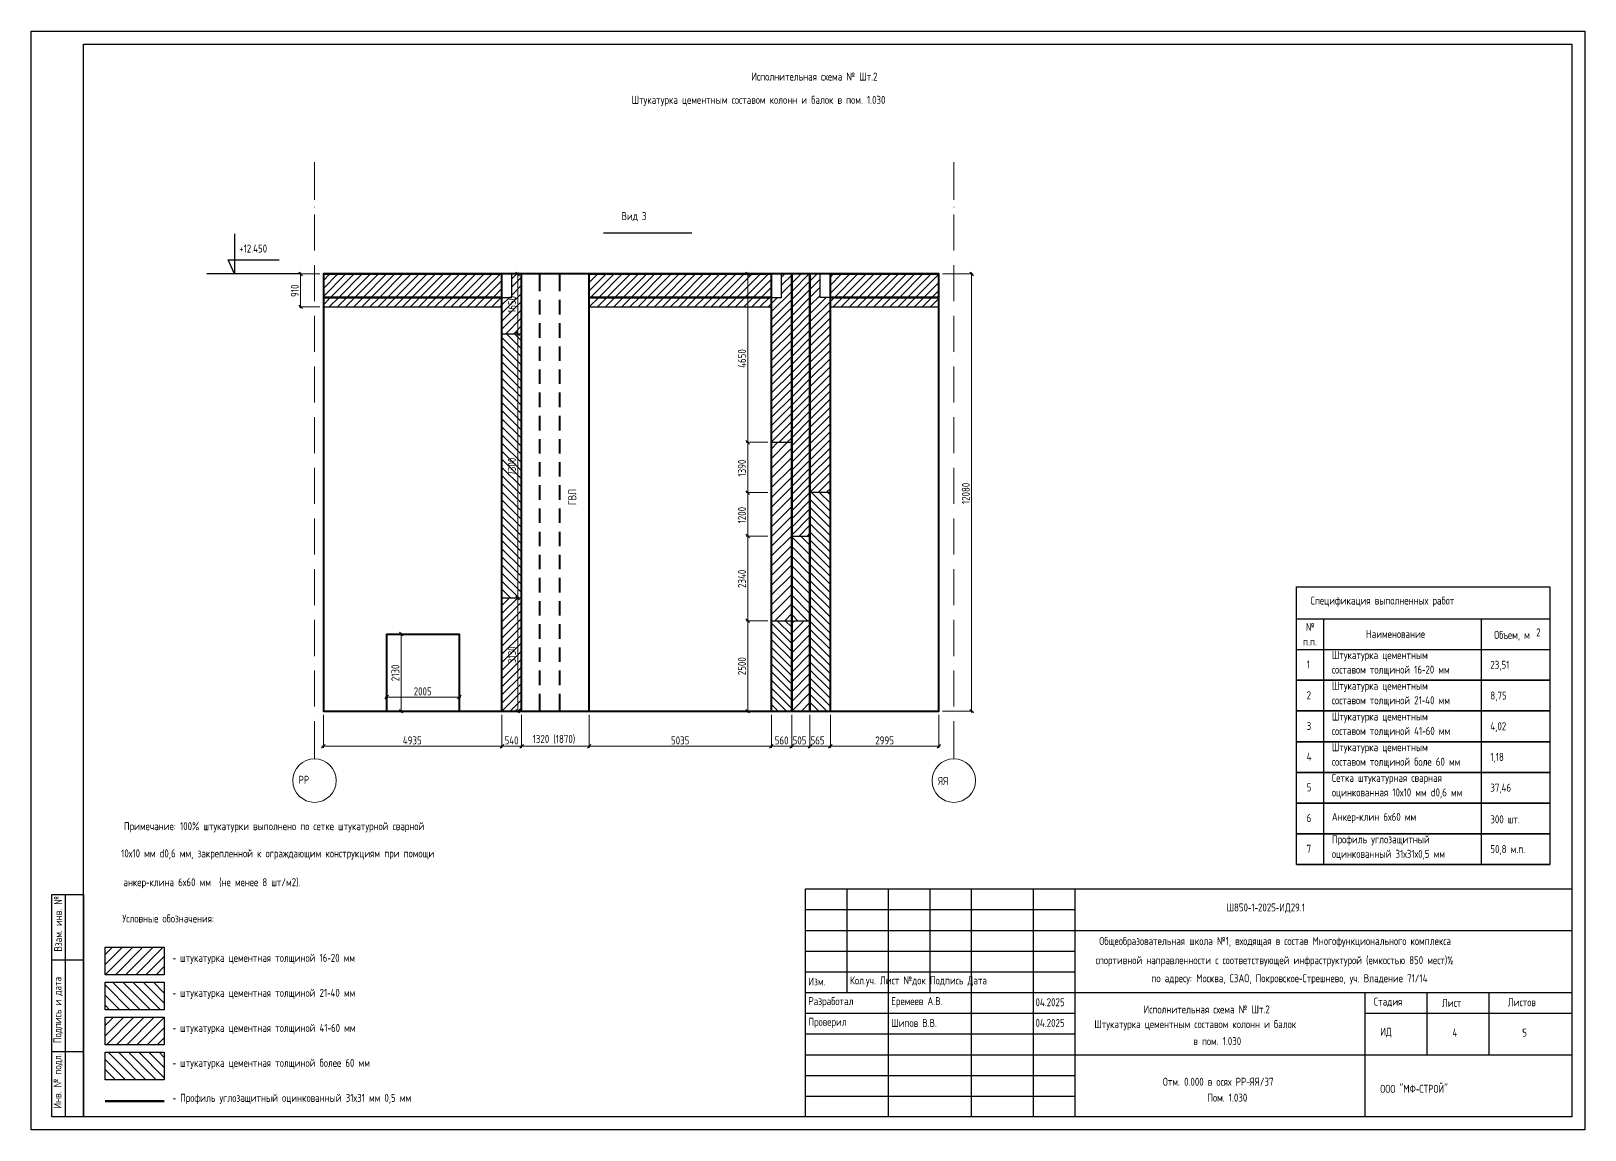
# Model space of a CAD drawing. Header units: millimetres. Extents: x 0 to 129, y 0 to 17.
# Drawn here: x 79.08 to 102.38, y 0.13 to 16.6 of the extents above; entities that cross this region are included whole.
import ezdxf

# ---------------------------------------------------------------- set-up
doc = ezdxf.new("R2010")
doc.units = ezdxf.units.MM
doc.layers.add('PDF _0', color=7, linetype='Continuous')
doc.layers.add('PDF _Текст', color=7, linetype='Continuous')
doc.layers.add('PDF _Оси-1', color=7, linetype='Continuous', true_color=0xaaaaaa)
doc.layers.add('PDF _Оси-3', color=7, linetype='Continuous', true_color=0x989898)
doc.styles.get("Standard").update_dxf_attribs({"font": 'ГОСТ тип А.ttf'})

msp = doc.modelspace()

# ---------------------------------------------------------------- linework, layer by layer
at = {"layer": 'PDF _0', "lineweight": 25}
for points in [[(79.082, 16.598), (102.378, 16.598), (102.378, 0.126), (79.082, 0.126)], [(79.866, 16.402), (102.182, 16.402), (102.182, 0.322), (79.866, 0.322)], [(101.852, 4.104), (98.056, 4.104), (98.056, 8.267), (101.852, 8.267)], [(101.852, 6.866), (98.056, 6.866)], [(101.852, 6.406), (98.056, 6.406)], [(101.852, 5.945), (98.056, 5.945)], [(101.852, 5.485), (98.056, 5.485)], [(101.852, 5.025), (98.056, 5.025)], [(101.852, 4.564), (98.056, 4.564)], [(90.69, 3.739), (102.182, 3.739), (102.182, 0.322), (90.69, 0.322)], [(79.395, 3.656), (79.866, 3.656), (79.866, 0.322), (79.395, 0.322)]]:
    msp.add_lwpolyline(points, close=True, dxfattribs=at)
for points in [[(82.129, 13.56), (82.129, 12.957), (82.038, 13.168), (82.799, 13.168)], [(87.665, 13.574), (88.99, 13.574)], [(83.101, 12.957), (81.716, 12.957)], [(86.141, 12.605), (86.288, 12.605), (86.288, 12.957), (86.141, 12.957)], [(90.181, 12.605), (90.333, 12.605), (90.333, 12.957), (90.181, 12.957)], [(91.066, 12.605), (90.912, 12.605), (90.912, 12.957), (91.066, 12.957)], [(86.141, 12.062), (86.434, 12.062)], [(90.181, 10.434), (90.485, 10.434)], [(91.066, 9.68), (90.759, 9.68)], [(90.485, 9.029), (90.759, 9.029)], [(86.141, 8.101), (86.434, 8.101)], [(90.181, 7.759), (90.759, 7.759)], [(98.056, 7.786), (101.852, 7.786)], [(98.459, 7.786), (98.459, 4.104)], [(100.821, 7.786), (100.821, 4.104)], [(98.056, 7.326), (101.852, 7.326)], [(98.056, 4.104), (101.852, 4.104)], [(91.311, 3.739), (91.311, 2.186)], [(91.932, 3.739), (91.932, 0.322)], [(92.554, 3.739), (92.554, 2.186)], [(93.175, 3.739), (93.175, 0.322)], [(94.107, 3.739), (94.107, 0.322)], [(94.728, 3.739), (94.728, 0.322)], [(79.591, 3.656), (79.591, 0.322)], [(90.69, 3.428), (94.728, 3.428)], [(90.69, 3.117), (102.182, 3.117)], [(90.69, 2.807), (94.728, 2.807)], [(79.395, 2.675), (79.866, 2.675)], [(90.69, 2.496), (94.728, 2.496)], [(90.69, 2.186), (102.182, 2.186)], [(99.076, 2.186), (99.076, 0.322)], [(100.008, 2.186), (100.008, 1.254)], [(100.939, 2.186), (100.939, 1.254)], [(90.69, 1.875), (94.728, 1.875)], [(99.076, 1.875), (102.182, 1.875)], [(90.69, 1.564), (94.728, 1.564)], [(79.395, 1.303), (79.866, 1.303)], [(90.69, 1.254), (102.182, 1.254)], [(90.69, 0.943), (94.728, 0.943)], [(90.69, 0.633), (94.728, 0.633)]]:
    msp.add_lwpolyline(points, dxfattribs=at)
at = {"layer": 'PDF _0', "lineweight": 13}
for points in [[(83.15, 12.93), (83.095, 12.985)], [(83.409, 12.957), (83.101, 12.957)], [(83.122, 12.979), (83.122, 12.442)], [(86.196, 12.957), (86.399, 12.957)], [(86.405, 12.93), (86.35, 12.985)], [(86.378, 12.979), (86.378, 12.04)], [(89.853, 12.93), (89.799, 12.985)], [(90.127, 12.957), (89.804, 12.957)], [(89.826, 12.979), (89.826, 10.413)], [(92.745, 12.957), (93.204, 12.957)], [(93.21, 12.93), (93.155, 12.985)], [(93.183, 12.979), (93.183, 6.381)], [(83.095, 12.491), (83.15, 12.437)], [(83.409, 12.464), (83.101, 12.464)], [(86.378, 12.084), (86.378, 8.079)], [(89.826, 10.456), (89.826, 9.658)], [(89.826, 9.702), (89.826, 9.007)], [(89.826, 9.051), (89.826, 7.738)], [(86.378, 8.123), (86.378, 6.381)], [(89.826, 7.781), (89.826, 6.381)], [(84.467, 7.559), (84.652, 7.559)], [(84.657, 7.531), (84.603, 7.586)], [(84.63, 6.381), (84.63, 7.58)], [(84.44, 6.641), (84.386, 6.586)], [(84.392, 6.613), (85.523, 6.613)], [(84.413, 6.457), (84.413, 6.635)], [(85.474, 6.586), (85.528, 6.641)], [(85.501, 6.457), (85.501, 6.635)], [(83.464, 6.349), (83.464, 5.856)], [(84.467, 6.403), (84.652, 6.403)], [(84.603, 6.43), (84.657, 6.376)], [(86.196, 6.403), (86.399, 6.403)], [(86.35, 6.43), (86.405, 6.376)], [(89.799, 6.43), (89.853, 6.376)], [(90.127, 6.403), (89.804, 6.403)], [(92.691, 6.349), (92.691, 5.856)], [(92.745, 6.403), (93.204, 6.403)], [(93.155, 6.43), (93.21, 6.376)], [(83.491, 5.905), (83.437, 5.851)], [(83.442, 5.878), (86.163, 5.878)], [(86.12, 5.878), (86.456, 5.878)], [(86.413, 5.878), (87.471, 5.878)], [(87.427, 5.878), (90.203, 5.878)], [(90.159, 5.878), (90.507, 5.878)], [(90.463, 5.878), (90.781, 5.878)], [(90.737, 5.878), (91.087, 5.878)], [(91.044, 5.878), (92.712, 5.878)], [(92.664, 5.851), (92.718, 5.905)]]:
    msp.add_lwpolyline(points, dxfattribs=at)
at = {"layer": 'PDF _0', "lineweight": 40}
for points in [[(91.066, 6.403), (92.691, 6.403), (92.691, 12.957), (83.464, 12.957), (83.464, 6.403), (86.141, 6.403), (86.141, 12.957)], [(86.141, 6.403), (86.434, 6.403), (86.434, 12.957)], [(86.708, 12.697), (86.708, 12.957)], [(87.007, 12.697), (87.007, 12.957)], [(87.007, 6.403), (90.181, 6.403), (90.181, 12.957)], [(87.449, 6.403), (87.449, 12.957)], [(90.181, 6.403), (90.485, 6.403), (90.759, 6.403), (91.066, 6.403), (91.066, 12.957)], [(83.464, 12.605), (86.141, 12.605)], [(87.449, 12.605), (90.181, 12.605)], [(91.066, 12.605), (92.691, 12.605)], [(86.708, 12.35), (86.708, 12.567)], [(87.007, 12.35), (87.007, 12.567)], [(86.708, 12.002), (86.708, 12.22)], [(87.007, 12.002), (87.007, 12.22)], [(86.708, 11.655), (86.708, 11.872)], [(87.007, 11.655), (87.007, 11.872)], [(86.708, 11.308), (86.708, 11.525)], [(87.007, 11.308), (87.007, 11.525)], [(86.708, 10.961), (86.708, 11.178)], [(87.007, 10.961), (87.007, 11.178)], [(86.708, 10.613), (86.708, 10.83)], [(87.007, 10.613), (87.007, 10.83)], [(86.708, 10.266), (86.708, 10.483)], [(87.007, 10.266), (87.007, 10.483)], [(86.708, 9.919), (86.708, 10.136)], [(87.007, 9.919), (87.007, 10.136)], [(86.708, 9.572), (86.708, 9.789)], [(87.007, 9.572), (87.007, 9.789)], [(86.708, 9.224), (86.708, 9.441)], [(87.007, 9.224), (87.007, 9.441)], [(86.708, 8.877), (86.708, 9.094)], [(87.007, 8.877), (87.007, 9.094)], [(86.708, 8.53), (86.708, 8.747)], [(87.007, 8.53), (87.007, 8.747)], [(86.708, 8.183), (86.708, 8.4)], [(87.007, 8.183), (87.007, 8.4)], [(86.708, 7.835), (86.708, 8.052)], [(87.007, 7.835), (87.007, 8.052)], [(86.708, 7.488), (86.708, 7.705)], [(87.007, 7.488), (87.007, 7.705)], [(84.413, 6.403), (84.413, 7.559), (85.501, 7.559), (85.501, 6.403)], [(86.708, 7.141), (86.708, 7.358)], [(87.007, 7.141), (87.007, 7.358)], [(86.708, 6.793), (86.708, 7.011)], [(87.007, 6.793), (87.007, 7.011)], [(86.434, 6.403), (86.708, 6.403), (86.708, 6.663)], [(86.708, 6.403), (87.007, 6.403), (87.007, 6.663)]]:
    msp.add_lwpolyline(points, dxfattribs=at)
at = {"layer": 'PDF _0', "color": 3, "lineweight": 30}
for points in [[(83.464, 12.861), (83.56, 12.957)], [(83.464, 12.74), (83.682, 12.957)], [(83.464, 12.618), (83.803, 12.957)], [(83.464, 12.496), (83.572, 12.605), (83.925, 12.957)], [(83.553, 12.464), (83.694, 12.605), (84.047, 12.957)], [(83.675, 12.464), (83.816, 12.605), (84.169, 12.957)], [(83.797, 12.464), (83.938, 12.605), (84.291, 12.957)], [(83.919, 12.464), (84.06, 12.605), (84.412, 12.957)], [(84.04, 12.464), (84.182, 12.605), (84.534, 12.957)], [(84.162, 12.464), (84.303, 12.605), (84.656, 12.957)], [(84.284, 12.464), (84.425, 12.605), (84.778, 12.957)], [(84.406, 12.464), (84.547, 12.605), (84.9, 12.957)], [(84.528, 12.464), (84.669, 12.605), (85.022, 12.957)], [(84.65, 12.464), (84.791, 12.605), (85.143, 12.957)], [(84.771, 12.464), (84.912, 12.605), (85.265, 12.957)], [(84.893, 12.464), (85.034, 12.605), (85.387, 12.957)], [(85.015, 12.464), (85.156, 12.605), (85.509, 12.957)], [(85.137, 12.464), (85.278, 12.605), (85.631, 12.957)], [(85.259, 12.464), (85.4, 12.605), (85.752, 12.957)], [(85.38, 12.464), (85.522, 12.605), (85.874, 12.957)], [(85.502, 12.464), (85.643, 12.605), (85.996, 12.957)], [(85.624, 12.464), (85.765, 12.605), (86.118, 12.957)], [(85.746, 12.464), (85.887, 12.605), (86.141, 12.859)], [(86.288, 12.884), (86.362, 12.957)], [(86.288, 12.762), (86.434, 12.909)], [(87.449, 12.949), (87.458, 12.957)], [(87.449, 12.827), (87.58, 12.957)], [(87.449, 12.705), (87.702, 12.957)], [(87.449, 12.583), (87.471, 12.605), (87.823, 12.957)], [(87.451, 12.464), (87.592, 12.605), (87.945, 12.957)], [(87.573, 12.464), (87.714, 12.605), (88.067, 12.957)], [(87.695, 12.464), (87.836, 12.605), (88.189, 12.957)], [(87.817, 12.464), (87.958, 12.605), (88.311, 12.957)], [(87.939, 12.464), (88.08, 12.605), (88.432, 12.957)], [(88.06, 12.464), (88.202, 12.605), (88.554, 12.957)], [(88.182, 12.464), (88.323, 12.605), (88.676, 12.957)], [(88.304, 12.464), (88.445, 12.605), (88.798, 12.957)], [(88.426, 12.464), (88.567, 12.605), (88.92, 12.957)], [(88.548, 12.464), (88.689, 12.605), (89.042, 12.957)], [(88.67, 12.464), (88.811, 12.605), (89.163, 12.957)], [(88.791, 12.464), (88.932, 12.605), (89.285, 12.957)], [(88.913, 12.464), (89.054, 12.605), (89.407, 12.957)], [(89.035, 12.464), (89.176, 12.605), (89.529, 12.957)], [(89.157, 12.464), (89.298, 12.605), (89.651, 12.957)], [(89.279, 12.464), (89.42, 12.605), (89.772, 12.957)], [(89.4, 12.464), (89.542, 12.605), (89.894, 12.957)], [(89.522, 12.464), (89.663, 12.605), (90.016, 12.957)], [(89.644, 12.464), (89.785, 12.605), (90.138, 12.957)], [(89.766, 12.464), (89.907, 12.605), (90.181, 12.879)], [(90.181, 12.392), (90.485, 12.695), (90.747, 12.957)], [(90.181, 12.27), (90.485, 12.574), (90.759, 12.848), (90.869, 12.957)], [(90.181, 11.661), (90.485, 11.965), (90.759, 12.239), (91.066, 12.545), (91.125, 12.605), (91.478, 12.957)], [(90.181, 12.148), (90.485, 12.452), (90.759, 12.726), (90.912, 12.879)], [(90.333, 12.909), (90.382, 12.957)], [(90.333, 12.787), (90.485, 12.939), (90.503, 12.957)], [(90.333, 12.665), (90.485, 12.817), (90.625, 12.957)], [(91.066, 12.911), (91.112, 12.957)], [(91.066, 12.789), (91.234, 12.957)], [(91.066, 12.667), (91.356, 12.957)], [(91.106, 12.464), (91.247, 12.605), (91.6, 12.957)], [(91.228, 12.464), (91.369, 12.605), (91.722, 12.957)], [(91.35, 12.464), (91.491, 12.605), (91.843, 12.957)], [(91.471, 12.464), (91.612, 12.605), (91.965, 12.957)], [(91.593, 12.464), (91.734, 12.605), (92.087, 12.957)], [(91.715, 12.464), (91.856, 12.605), (92.209, 12.957)], [(91.837, 12.464), (91.978, 12.605), (92.331, 12.957)], [(91.959, 12.464), (92.1, 12.605), (92.452, 12.957)], [(92.08, 12.464), (92.222, 12.605), (92.574, 12.957)], [(92.202, 12.464), (92.343, 12.605), (92.691, 12.952)], [(92.324, 12.464), (92.465, 12.605), (92.691, 12.83)], [(85.868, 12.464), (86.009, 12.605), (86.141, 12.737)], [(85.99, 12.464), (86.131, 12.605), (86.141, 12.616)], [(86.111, 12.464), (86.141, 12.494), (86.252, 12.605)], [(86.141, 12.372), (86.434, 12.665)], [(86.288, 12.64), (86.434, 12.787)], [(89.888, 12.464), (90.029, 12.605), (90.181, 12.757)], [(90.01, 12.464), (90.151, 12.605), (90.181, 12.635)], [(90.131, 12.464), (90.181, 12.513), (90.272, 12.605)], [(90.181, 12.026), (90.485, 12.33), (90.759, 12.604), (90.912, 12.757)], [(90.181, 11.904), (90.485, 12.208), (90.759, 12.482), (90.912, 12.635)], [(90.181, 11.783), (90.485, 12.086), (90.759, 12.36), (91.003, 12.605)], [(92.446, 12.464), (92.587, 12.605), (92.691, 12.708)], [(92.568, 12.464), (92.691, 12.587)], [(86.141, 12.25), (86.434, 12.543)], [(86.141, 12.128), (86.434, 12.421)], [(90.181, 11.539), (90.485, 11.843), (90.759, 12.117), (91.066, 12.423)], [(92.69, 12.464), (92.691, 12.465)], [(86.197, 12.062), (86.434, 12.299)], [(86.319, 12.062), (86.434, 12.178)], [(90.181, 11.417), (90.485, 11.721), (90.759, 11.995), (91.066, 12.302)], [(90.181, 11.295), (90.485, 11.599), (90.759, 11.873), (91.066, 12.18)], [(90.181, 11.173), (90.485, 11.477), (90.759, 11.751), (91.066, 12.058)], [(90.181, 11.052), (90.485, 11.355), (90.759, 11.629), (91.066, 11.936)], [(90.181, 10.93), (90.485, 11.234), (90.759, 11.508), (91.066, 11.814)], [(90.181, 10.808), (90.485, 11.112), (90.759, 11.386), (91.066, 11.692)], [(90.181, 10.686), (90.485, 10.99), (90.759, 11.264), (91.066, 11.571)], [(90.181, 10.564), (90.485, 10.868), (90.759, 11.142), (91.066, 11.449)], [(90.181, 10.443), (90.485, 10.746), (90.759, 11.02), (91.066, 11.327)], [(90.295, 10.434), (90.485, 10.625), (90.759, 10.899), (91.066, 11.205)], [(90.417, 10.434), (90.485, 10.503), (90.759, 10.777), (91.066, 11.083)], [(90.485, 10.381), (90.759, 10.655), (91.066, 10.962)], [(90.485, 10.259), (90.759, 10.533), (91.066, 10.84)], [(90.485, 10.137), (90.759, 10.411), (91.066, 10.718)], [(90.485, 10.015), (90.759, 10.289), (91.066, 10.596)], [(90.485, 9.894), (90.759, 10.168), (91.066, 10.474)], [(90.485, 9.772), (90.759, 10.046), (91.066, 10.352)], [(90.485, 9.65), (90.759, 9.924), (91.066, 10.231)], [(90.485, 9.528), (90.759, 9.802), (91.066, 10.109)], [(90.485, 9.406), (90.759, 9.68), (91.066, 9.987)], [(90.881, 9.68), (91.066, 9.865)], [(90.485, 9.285), (90.759, 9.559)], [(91.002, 9.68), (91.066, 9.743)], [(90.485, 9.163), (90.759, 9.437)], [(90.485, 9.041), (90.759, 9.315)], [(90.595, 9.029), (90.759, 9.193)], [(90.717, 9.029), (90.759, 9.071)], [(86.141, 7.986), (86.256, 8.101)], [(86.141, 7.865), (86.378, 8.101)], [(86.141, 7.743), (86.434, 8.036)], [(86.141, 7.621), (86.434, 7.914)], [(86.141, 7.499), (86.434, 7.792)], [(86.141, 7.377), (86.434, 7.67)], [(86.141, 7.256), (86.434, 7.549)], [(86.141, 7.134), (86.434, 7.427)], [(86.141, 7.012), (86.434, 7.305)], [(86.141, 6.89), (86.434, 7.183)], [(86.141, 6.768), (86.434, 7.061)], [(86.141, 6.646), (86.434, 6.939)], [(86.141, 6.525), (86.434, 6.818)], [(86.141, 6.403), (86.434, 6.696)], [(86.263, 6.403), (86.434, 6.574)], [(86.385, 6.403), (86.434, 6.452)], [(80.192, 2.757), (80.3, 2.864)], [(80.192, 2.604), (80.453, 2.864)], [(80.192, 2.452), (80.605, 2.864)], [(80.345, 2.452), (80.758, 2.864)], [(80.498, 2.452), (80.91, 2.864)], [(80.65, 2.452), (81.063, 2.864)], [(80.803, 2.452), (81.078, 2.726)], [(80.955, 2.452), (81.078, 2.574)]]:
    msp.add_lwpolyline(points, dxfattribs=at)
at = {"layer": 'PDF _0', "color": 1, "lineweight": 100}
for points in [[(83.464, 12.957), (86.141, 12.957)], [(87.449, 12.957), (90.181, 12.957)], [(90.485, 6.403), (90.485, 12.957)], [(90.759, 6.403), (90.759, 12.957)], [(91.066, 12.957), (92.691, 12.957)], [(83.464, 12.605), (86.141, 12.605)], [(87.449, 12.605), (90.181, 12.605)], [(91.066, 12.605), (92.691, 12.605)], [(81.078, 0.559), (80.192, 0.559)]]:
    msp.add_lwpolyline(points, dxfattribs=at)
at = {"layer": 'PDF _0', "lineweight": 30}
for points in [[(83.464, 12.464), (86.141, 12.464), (86.141, 12.605), (83.464, 12.605)], [(87.449, 12.464), (90.181, 12.464), (90.181, 12.605), (87.449, 12.605)], [(91.066, 12.464), (92.691, 12.464), (92.691, 12.605), (91.066, 12.605)], [(80.192, 2.864), (81.078, 2.864), (81.078, 2.452), (80.192, 2.452)], [(80.192, 2.34), (81.078, 2.34), (81.078, 1.927), (80.192, 1.927)], [(80.192, 1.815), (81.078, 1.815), (81.078, 1.402), (80.192, 1.402)], [(80.192, 1.29), (81.078, 1.29), (81.078, 0.877), (80.192, 0.877)]]:
    msp.add_lwpolyline(points, close=True, dxfattribs=at)
at = {"layer": 'PDF _0', "color": 5, "lineweight": 30}
for points in [[(86.434, 11.713), (86.141, 12.006)], [(86.434, 11.592), (86.141, 11.885)], [(86.434, 11.835), (86.207, 12.062)], [(86.434, 11.957), (86.329, 12.062)], [(86.434, 11.47), (86.141, 11.763)], [(86.434, 11.348), (86.141, 11.641)], [(86.434, 11.226), (86.141, 11.519)], [(86.434, 11.104), (86.141, 11.397)], [(86.434, 10.983), (86.141, 11.276)], [(86.434, 10.861), (86.141, 11.154)], [(86.434, 10.739), (86.141, 11.032)], [(86.434, 10.617), (86.141, 10.91)], [(86.434, 10.495), (86.141, 10.788)], [(86.434, 10.373), (86.141, 10.666)], [(86.434, 10.252), (86.141, 10.545)], [(86.434, 10.13), (86.141, 10.423)], [(86.434, 10.008), (86.141, 10.301)], [(86.434, 9.886), (86.141, 10.179)], [(86.434, 9.764), (86.141, 10.057)], [(86.434, 9.643), (86.141, 9.936)], [(86.434, 9.521), (86.141, 9.814)], [(86.434, 9.399), (86.141, 9.692)], [(86.434, 9.277), (86.141, 9.57)], [(91.066, 9.275), (90.759, 9.582)], [(91.066, 9.397), (90.782, 9.68)], [(91.066, 9.519), (90.904, 9.68)], [(91.066, 9.641), (91.026, 9.68)], [(86.434, 9.155), (86.141, 9.448)], [(86.434, 9.033), (86.141, 9.326)], [(91.066, 9.153), (90.759, 9.46)], [(91.066, 9.031), (90.759, 9.338)], [(86.434, 8.912), (86.141, 9.205)], [(91.066, 8.91), (90.759, 9.216)], [(91.066, 8.788), (90.759, 9.094)], [(86.434, 8.79), (86.141, 9.083)], [(86.434, 8.668), (86.141, 8.961)], [(91.066, 8.666), (90.759, 8.973)], [(86.434, 8.546), (86.141, 8.839)], [(86.434, 8.424), (86.141, 8.717)], [(91.066, 8.544), (90.759, 8.851)], [(91.066, 8.422), (90.759, 8.729)], [(86.434, 8.303), (86.141, 8.596)], [(86.434, 8.181), (86.141, 8.474)], [(91.066, 8.301), (90.759, 8.607)], [(91.066, 8.179), (90.759, 8.485)], [(86.392, 8.101), (86.141, 8.352)], [(86.27, 8.101), (86.141, 8.23)], [(91.066, 8.057), (90.759, 8.363)], [(91.066, 7.935), (90.759, 8.242)], [(86.149, 8.101), (86.141, 8.108)], [(91.066, 7.813), (90.759, 8.12)], [(91.066, 7.691), (90.759, 7.998)], [(90.485, 7.419), (90.181, 7.723)], [(90.485, 7.541), (90.267, 7.759)], [(90.485, 7.663), (90.389, 7.759)], [(91.066, 7.57), (90.759, 7.876)], [(91.066, 7.448), (90.759, 7.754)], [(90.485, 7.297), (90.181, 7.601)], [(90.485, 7.176), (90.181, 7.479)], [(91.066, 7.326), (90.759, 7.633)], [(91.066, 7.204), (90.759, 7.511)], [(90.485, 7.054), (90.181, 7.358)], [(90.485, 6.932), (90.181, 7.236)], [(91.066, 7.082), (90.759, 7.389)], [(91.066, 6.961), (90.759, 7.267)], [(90.485, 6.81), (90.181, 7.114)], [(90.485, 6.688), (90.181, 6.992)], [(91.066, 6.839), (90.759, 7.145)], [(91.066, 6.717), (90.759, 7.023)], [(90.485, 6.567), (90.181, 6.87)], [(91.066, 6.595), (90.759, 6.902)], [(91.066, 6.473), (90.759, 6.78)], [(90.485, 6.445), (90.181, 6.749)], [(90.405, 6.403), (90.181, 6.627)], [(91.014, 6.403), (90.759, 6.658)], [(90.892, 6.403), (90.759, 6.536)], [(90.283, 6.403), (90.181, 6.505)], [(90.77, 6.403), (90.759, 6.414)], [(80.717, 1.927), (80.304, 2.34)], [(80.87, 1.927), (80.457, 2.34)], [(81.022, 1.927), (80.609, 2.34)], [(81.078, 2.024), (80.762, 2.34)], [(81.078, 2.177), (80.915, 2.34)], [(81.078, 2.329), (81.067, 2.34)], [(80.564, 1.927), (80.192, 2.299)], [(80.412, 1.927), (80.192, 2.146)], [(80.259, 1.927), (80.192, 1.994)]]:
    msp.add_lwpolyline(points, dxfattribs=at)
at = {"layer": 'PDF _0', "lineweight": 13}
for points in [[(86.399, 12.062), (86.196, 12.062)], [(86.35, 12.089), (86.405, 12.035)], [(89.799, 10.462), (89.853, 10.407)], [(89.804, 10.434), (90.127, 10.434)], [(89.799, 9.707), (89.853, 9.653)], [(89.804, 9.68), (90.127, 9.68)], [(89.799, 9.056), (89.853, 9.002)], [(89.804, 9.029), (90.127, 9.029)], [(86.399, 8.101), (86.196, 8.101)], [(86.35, 8.128), (86.405, 8.074)], [(89.799, 7.786), (89.853, 7.732)], [(89.804, 7.759), (90.127, 7.759)], [(86.141, 5.856), (86.141, 6.349)], [(86.434, 5.856), (86.434, 6.349)], [(87.449, 5.856), (87.449, 6.349)], [(90.181, 5.856), (90.181, 6.349)], [(90.485, 5.856), (90.485, 6.349)], [(90.759, 5.856), (90.759, 6.349)], [(91.066, 5.856), (91.066, 6.349)], [(86.114, 5.851), (86.169, 5.905)], [(86.407, 5.851), (86.462, 5.905)], [(87.422, 5.851), (87.476, 5.905)], [(90.154, 5.851), (90.208, 5.905)], [(90.458, 5.851), (90.512, 5.905)], [(90.732, 5.851), (90.786, 5.905)], [(91.038, 5.851), (91.093, 5.905)]]:
    msp.add_lwpolyline(points, close=True, dxfattribs=at)
at = {"layer": 'PDF _0', "color": 40, "lineweight": 30, "true_color": 0xffbf00}
for points in [[(90.181, 10.338), (90.277, 10.434)], [(90.181, 10.192), (90.423, 10.434)], [(90.181, 10.046), (90.485, 10.35)], [(90.181, 9.9), (90.485, 10.204)], [(90.181, 9.754), (90.485, 10.057)], [(90.181, 9.607), (90.485, 9.911)], [(90.181, 9.461), (90.485, 9.765)], [(90.181, 9.315), (90.485, 9.619)], [(90.181, 9.169), (90.485, 9.473)], [(90.181, 9.023), (90.485, 9.326)], [(90.181, 8.876), (90.485, 9.18)], [(90.181, 8.73), (90.485, 9.034)], [(90.181, 8.584), (90.485, 8.888)], [(90.181, 8.438), (90.485, 8.742)], [(90.181, 8.292), (90.485, 8.596)], [(90.181, 8.146), (90.485, 8.449)], [(90.181, 7.999), (90.485, 8.303)], [(90.181, 7.853), (90.485, 8.157)], [(90.233, 7.759), (90.485, 8.011)], [(90.38, 7.759), (90.485, 7.865)], [(90.485, 7.718), (90.526, 7.759)], [(90.485, 7.572), (90.672, 7.759)], [(90.485, 7.426), (90.759, 7.7)], [(90.485, 7.28), (90.759, 7.554)], [(90.485, 7.134), (90.759, 7.408)], [(90.485, 6.988), (90.759, 7.262)], [(90.485, 6.841), (90.759, 7.115)], [(90.485, 6.695), (90.759, 6.969)], [(90.485, 6.549), (90.759, 6.823)], [(90.485, 6.403), (90.759, 6.677)], [(90.631, 6.403), (90.759, 6.531)], [(80.192, 1.689), (80.319, 1.815)], [(80.192, 1.536), (80.471, 1.815)], [(80.211, 1.402), (80.624, 1.815)], [(80.364, 1.402), (80.777, 1.815)], [(80.516, 1.402), (80.929, 1.815)], [(80.669, 1.402), (81.078, 1.811)], [(80.822, 1.402), (81.078, 1.658)], [(80.974, 1.402), (81.078, 1.505)]]:
    msp.add_lwpolyline(points, dxfattribs=at)
at = {"layer": 'PDF _0', "color": 1, "lineweight": 30}
for points in [[(90.759, 8.745), (90.485, 9.019)], [(90.759, 8.599), (90.485, 8.873)], [(90.759, 8.891), (90.621, 9.029)], [(90.759, 8.453), (90.485, 8.727)], [(90.759, 8.306), (90.485, 8.58)], [(90.759, 8.16), (90.485, 8.434)], [(90.759, 8.014), (90.485, 8.288)], [(90.759, 7.868), (90.485, 8.142)], [(90.721, 7.759), (90.485, 7.996)], [(90.575, 7.759), (90.485, 7.85)], [(80.498, 0.877), (80.192, 1.183)], [(80.65, 0.877), (80.237, 1.29)], [(80.803, 0.877), (80.39, 1.29)], [(80.955, 0.877), (80.543, 1.29)], [(81.078, 0.908), (80.695, 1.29)], [(81.078, 1.06), (80.848, 1.29)], [(81.078, 1.213), (81, 1.29)], [(80.345, 0.877), (80.192, 1.03)]]:
    msp.add_lwpolyline(points, dxfattribs=at)
at = {"layer": 'PDF _Оси-1', "lineweight": 20}
for centre in [(83.331, 5.362), (92.916, 5.362)]:
    msp.add_circle(centre, 0.326, dxfattribs=at)
at = {"layer": 'PDF _Оси-3', "lineweight": 9}
for points in [[(83.331, 14.633), (83.331, 14.067)], [(92.916, 14.067), (92.916, 14.633)], [(83.331, 13.85), (83.331, 13.308)], [(92.916, 13.308), (92.916, 13.85)], [(83.331, 13.091), (83.331, 12.548)], [(92.916, 12.548), (92.916, 13.091)], [(83.331, 12.331), (83.331, 11.788)], [(92.916, 11.788), (92.916, 12.331)], [(83.331, 11.571), (83.331, 11.029)], [(92.916, 11.029), (92.916, 11.571)], [(83.331, 10.812), (83.331, 10.269)], [(92.916, 10.269), (92.916, 10.812)], [(83.331, 10.052), (83.331, 9.509)], [(92.916, 9.509), (92.916, 10.052)], [(83.331, 9.292), (83.331, 8.75)], [(92.916, 8.75), (92.916, 9.292)], [(83.331, 8.533), (83.331, 7.99)], [(92.916, 7.99), (92.916, 8.533)], [(83.331, 7.773), (83.331, 7.23)], [(92.916, 7.23), (92.916, 7.773)], [(83.331, 7.013), (83.331, 6.471)], [(92.916, 6.471), (92.916, 7.013)], [(83.331, 6.254), (83.331, 5.688)], [(92.916, 5.688), (92.916, 6.254)]]:
    msp.add_lwpolyline(points, dxfattribs=at)
at = {"layer": 'PDF _Оси-3', "lineweight": 5}
for points in [[(83.331, 13.959), (83.333, 13.959), (83.333, 13.961), (83.331, 13.961)], [(92.916, 13.959), (92.918, 13.959), (92.918, 13.961), (92.916, 13.961)], [(83.331, 13.199), (83.333, 13.199), (83.333, 13.201), (83.331, 13.201)], [(92.916, 13.199), (92.918, 13.199), (92.918, 13.201), (92.916, 13.201)], [(83.331, 12.439), (83.333, 12.439), (83.333, 12.441), (83.331, 12.441)], [(92.916, 12.439), (92.918, 12.439), (92.918, 12.441), (92.916, 12.441)], [(83.331, 11.68), (83.333, 11.68), (83.333, 11.682), (83.331, 11.682)], [(92.916, 11.68), (92.918, 11.68), (92.918, 11.682), (92.916, 11.682)], [(83.331, 10.92), (83.333, 10.92), (83.333, 10.922), (83.331, 10.922)], [(92.916, 10.92), (92.918, 10.92), (92.918, 10.922), (92.916, 10.922)], [(83.331, 10.16), (83.333, 10.16), (83.333, 10.162), (83.331, 10.162)], [(92.916, 10.16), (92.918, 10.16), (92.918, 10.162), (92.916, 10.162)], [(83.331, 9.401), (83.333, 9.401), (83.333, 9.403), (83.331, 9.403)], [(92.916, 9.401), (92.918, 9.401), (92.918, 9.403), (92.916, 9.403)], [(83.331, 8.641), (83.333, 8.641), (83.333, 8.643), (83.331, 8.643)], [(92.916, 8.641), (92.918, 8.641), (92.918, 8.643), (92.916, 8.643)], [(83.331, 7.882), (83.333, 7.882), (83.333, 7.884), (83.331, 7.884)], [(92.916, 7.882), (92.918, 7.882), (92.918, 7.884), (92.916, 7.884)], [(83.331, 7.122), (83.333, 7.122), (83.333, 7.124), (83.331, 7.124)], [(92.916, 7.122), (92.918, 7.122), (92.918, 7.124), (92.916, 7.124)], [(83.331, 6.362), (83.333, 6.362), (83.333, 6.364), (83.331, 6.364)], [(92.916, 6.362), (92.918, 6.362), (92.918, 6.364), (92.916, 6.364)]]:
    msp.add_lwpolyline(points, close=True, dxfattribs=at)

# ---------------------------------------------------------------- texts
at = {"layer": 'PDF _Текст', "char_height": 0.12, "attachment_point": 4}
for s, insert in [('Исполнительная схема № Шт.2', (89.88, 15.916)), ('Штукатурка цементным составом колонн и балок в пом. 1.030', (88.085, 15.551)), ('Вид 3', (87.934, 13.815)), ('+12.450', (82.202, 13.338)), ('Спецификация выполненных работ', (98.265, 8.045)), ('№', (98.194, 7.665)), ('п.п.', (98.153, 7.447)), ('Наименование', (99.095, 7.56)), ('Объем, м', (101.016, 7.532)), ('2', (101.648, 7.585)), ('Штукатурка цементным', (98.584, 7.228)), ('1', (98.206, 7.103)), ('составом толщиной 16‐20 мм', (98.584, 7.01)), ('23,51', (100.96, 7.084)), ('2005', (84.818, 6.7)), ('Штукатурка цементным', (98.584, 6.768)), ('2', (98.206, 6.642)), ('составом толщиной 21‐40 мм', (98.584, 6.55)), ('8,75', (100.96, 6.624)), ('Штукатурка цементным', (98.584, 6.307)), ('1320 (1870)', (86.602, 5.981)), ('3', (98.206, 6.182)), ('составом толщиной 41‐60 мм', (98.584, 6.09)), ('4,02', (100.96, 6.163)), ('4935', (84.655, 5.965)), ('540', (86.18, 5.965)), ('5035', (88.676, 5.965)), ('560 505 565', (90.231, 5.965)), ('2995', (91.739, 5.965)), ('Штукатурка цементным', (98.584, 5.847)), ('4', (98.206, 5.722)), ('составом толщиной боле 60 мм', (98.584, 5.629)), ('1,18', (100.96, 5.703)), ('Сетка штукатурная сварная', (98.584, 5.387)), ('5', (98.206, 5.262)), ('оцинкованная 10х10 мм d0,6 мм', (98.584, 5.169)), ('37,46', (100.96, 5.243)), ('Примечание: 100% штукатурки выполнено по сетке штукатурной сварной', (80.473, 4.663)), ('6', (98.206, 4.801)), ('Анкер‐клин 6х60 мм', (98.584, 4.803)), ('300 шт.', (100.96, 4.782)), ('Профиль углозащитный', (98.584, 4.466)), ('10х10 мм d0,6 мм, закрепленной к ограждающим конструкциям при помощи', (80.432, 4.255)), ('7', (98.205, 4.341)), ('оцинкованный 31х31х0,5 мм', (98.584, 4.248)), ('50,8 м.п.', (100.96, 4.322)), ('анкер‐клина 6х60 мм  (не менее 8 шт/м2).', (80.465, 3.823)), ('Ш850‐1‐2025‐ИД29.1', (97.005, 3.448)), ('Условные обозначения:', (80.45, 3.295)), ('Общеобразовательная школа №1, входящая в состав Многофункционального комплекса', (95.097, 2.942)), ('‐ штукатурка цементная толщиной 16‐20 мм', (81.204, 2.689)), ('спортивной направленности с соответствующей инфраструктурой (емкостью 850 мест)½', (95.042, 2.654)), ('Изм.', (90.736, 2.351)), ('Кол.уч. Лист №док Подпись Дата', (91.359, 2.351)), ('по адресу: Москва, СЗАО, Покровское‐Стрешнево, уч. Владение 71/14', (95.879, 2.383)), ('‐ штукатурка цементная толщиной 21‐40 мм', (81.204, 2.164)), ('Разработал', (90.736, 2.04)), ('Еремеев А.В.', (91.978, 2.04)), ('04.2025', (94.141, 2.04)), ('Стадия', (99.213, 2.04)), ('Листов', (101.222, 2.04)), ('Исполнительная схема № Шт.2', (95.761, 1.933)), ('Лист', (100.235, 2.03)), ('‐ штукатурка цементная толщиной 41‐60 мм', (81.204, 1.639)), ('Проверил', (90.736, 1.73)), ('Шипов В.В.', (91.978, 1.73)), ('04.2025', (94.141, 1.73)), ('Штукатурка цементным составом колонн и балок    ', (95.023, 1.695)), ('ИД', (99.31, 1.585)), ('4', (100.393, 1.585)), ('5', (101.438, 1.585)), ('в пом. 1.030', (96.506, 1.457)), ('‐ штукатурка цементная толщиной более 60 мм', (81.204, 1.115)), ('Отм. 0.000 в осях РР‐ЯЯ/37', (96.05, 0.848)), ('ООО "МФ‐СТРОЙ"', (99.31, 0.742)), ('‐ Профиль углозащитный оцинкованный 31х31 мм 0,5 мм', (81.204, 0.59)), ('Пом. 1.030', (96.716, 0.61))]:
    msp.add_mtext(s, dxfattribs=dict(at, insert=insert))
at = {"layer": 'PDF _Текст', "char_height": 0.12, "attachment_point": 4, "rotation": 90}
for s, insert in [('910', (83.036, 12.613)), ('1650', (86.291, 12.373)), ('4650', (89.739, 11.55)), ('7300', (86.29, 9.934)), ('1390', (89.739, 9.92)), ('12080', (93.096, 9.508)), ('ГВЛ', (87.195, 9.492)), ('1200', (89.739, 9.218)), ('2340', (89.739, 8.251)), ('3130', (86.291, 7.124)), ('2130', (84.543, 6.853)), ('2500', (89.739, 6.943)), ('Взам. инв. №', (79.487, 2.8)), ('Подпись и дата', (79.487, 1.427)), ('Инв. № подл.', (79.487, 0.447))]:
    msp.add_mtext(s, dxfattribs=dict(at, insert=insert))
at = {"layer": 'PDF _Текст', "color": 253, "true_color": 0xaaaaaa, "char_height": 0.12, "attachment_point": 4}
for s, insert in [('РР', (83.091, 5.374)), ('ЯЯ', (92.681, 5.358))]:
    msp.add_mtext(s, dxfattribs=dict(at, insert=insert))

doc.saveas('drawing.dxf')
